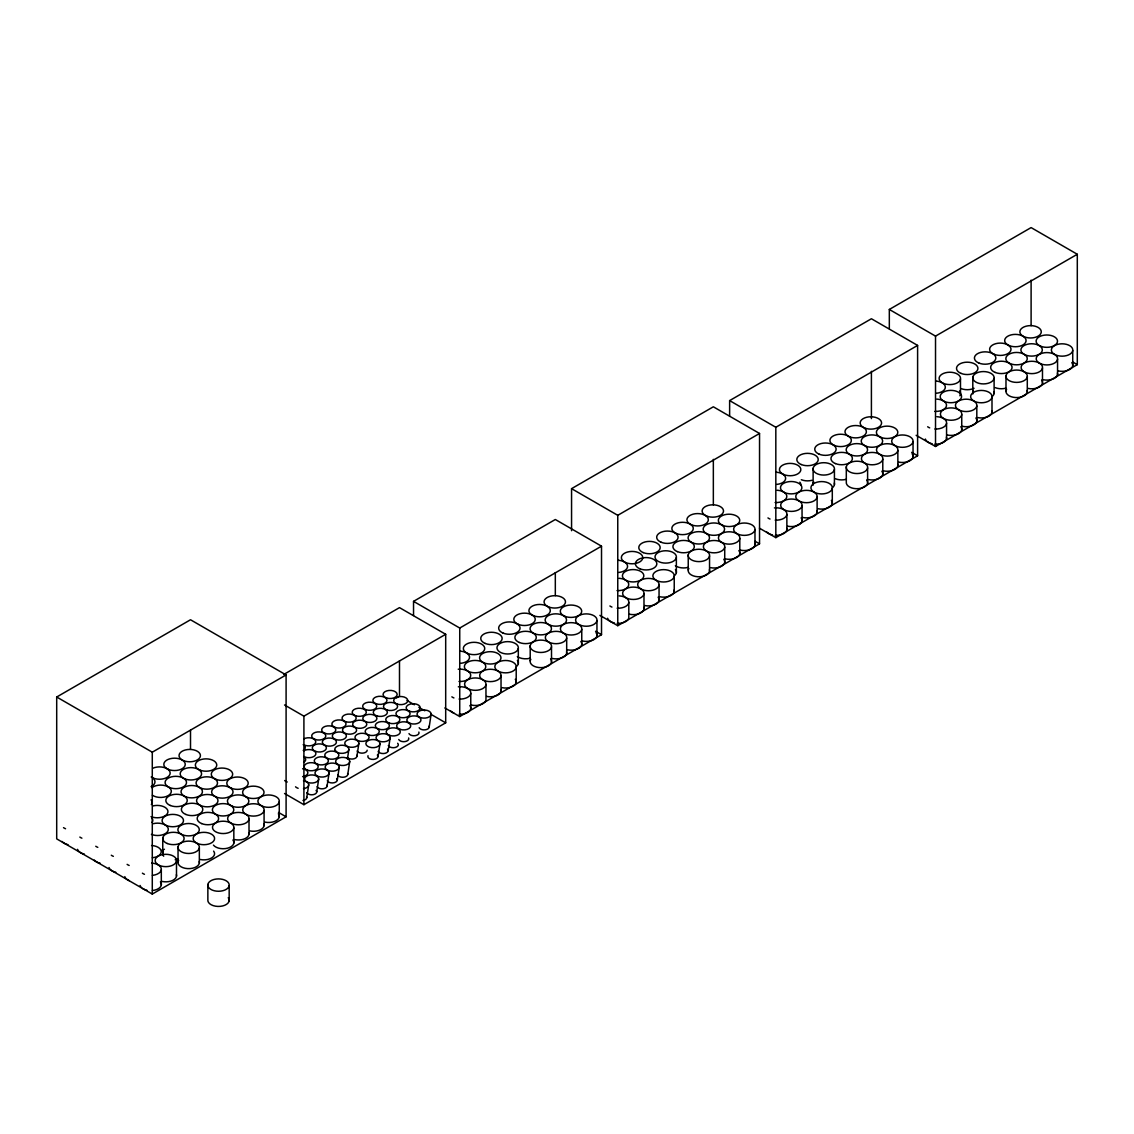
<?xml version="1.0" encoding="UTF-8"?>
<svg xmlns="http://www.w3.org/2000/svg" width="1134" height="1134" viewBox="0 0 1134 1134"><rect width="100%" height="100%" fill="white"/><g stroke="black" fill="none" stroke-linecap="round" stroke-linejoin="round"><path stroke-width="1.5" d="M306.761 797.641L308.717 784.771A7.045 4.068 0 0 0 303.473 780.83M316.755 791.858L318.711 778.987A7.045 4.068 0 0 0 308.15 775.458A7.045 4.068 0 0 0 308.122 782.503A7.045 4.068 0 0 0 318.711 778.987M327.131 785.876L329.073 773.005A7.045 4.068 0 0 0 318.512 769.476A7.045 4.068 0 0 0 318.484 776.521A7.045 4.068 0 0 0 329.073 773.005M337.308 780.008L339.25 767.137A7.045 4.068 0 0 0 328.69 763.593A7.045 4.068 0 0 0 328.676 770.652A7.045 4.068 0 0 0 339.25 767.137M347.443 758.958L348.903 749.305A7.045 4.068 0 0 0 338.343 745.761A7.045 4.068 0 0 0 338.315 752.82A7.045 4.068 0 0 0 348.903 749.305M347.784 774.309L349.74 761.438A7.045 4.068 0 0 0 339.179 757.909A7.045 4.068 0 0 0 339.151 764.954A7.045 4.068 0 0 0 349.74 761.438M356.941 756.109L358.897 743.238A7.045 4.068 0 0 0 348.322 739.694A7.045 4.068 0 0 0 348.308 746.753A7.045 4.068 0 0 0 358.897 743.238M378.033 756.491L379.989 743.62A7.045 4.068 0 0 0 369.415 740.077A7.045 4.068 0 0 0 369.401 747.136A7.045 4.068 0 0 0 379.989 743.62M388.197 750.609L390.153 737.752A7.045 4.068 0 0 0 379.592 734.208A7.045 4.068 0 0 0 379.564 741.267A7.045 4.068 0 0 0 390.153 737.752M429.205 726.951L431.147 714.08A7.045 4.068 0 0 0 420.586 710.536A7.045 4.068 0 0 0 420.572 717.595A7.045 4.068 0 0 0 431.147 714.08M56.7 697.013L190.512 619.759L286.094 674.943L286.094 816.806L152.282 894.06L56.7 838.876L56.7 697.013L152.282 752.196L286.094 674.943M571.564 530.698L571.564 488.655L713.343 406.794L759.539 433.471L759.539 543.838L617.761 625.699L599.886 615.365M729.63 416.362L729.63 400.6L871.408 318.753L917.604 345.416L917.604 455.783L775.826 537.644L759.44 528.175M889.325 328.718L889.325 309.454L1031.104 227.594L1077.3 254.271L1077.3 364.638L935.522 446.484L916.144 435.3M283.628 674.532L399.494 607.626L445.69 634.303L445.69 722.826L303.912 804.686L284.535 793.502M413.541 615.521L413.541 601.36L555.32 519.5L601.516 546.177L601.516 634.7L459.738 716.56L444.826 707.956M571.564 488.655L617.761 515.318L759.539 433.471M729.63 400.6L775.826 427.277L917.604 345.416M889.325 309.454L935.522 336.118L1077.3 254.271M284.535 704.979L303.912 716.164L445.69 634.303M413.541 601.36L459.738 628.038L601.516 546.177M396.446 697.92L399.494 696.163L399.494 660.753M1072.835 362.058L1077.3 364.638M911.651 452.353L917.604 455.783M755.074 541.258L759.539 543.838M595.548 631.255L601.516 634.7M406.936 700.458L414.392 704.767M418.857 707.347L424.825 710.777M430.778 714.222L445.69 722.826M278.51 812.426L286.094 816.806M1072.736 350.576A10.702 6.18 0 0 1 1055.882 355.027A10.702 6.18 0 0 1 1057.625 344.367A10.702 6.18 0 0 1 1072.736 350.576L1072.736 365.758M1057.554 359.336A10.702 6.18 0 0 1 1040.686 363.787A10.702 6.18 0 0 1 1042.444 353.142A10.702 6.18 0 0 1 1057.554 359.336L1057.554 374.518M1042.486 368.04A10.702 6.18 0 0 1 1025.632 372.491A10.702 6.18 0 0 1 1027.376 361.831A10.702 6.18 0 0 1 1042.486 368.04L1042.486 383.221M1031.104 280.155L1031.104 325.699M1027.291 376.814A10.702 6.18 0 0 1 1010.437 381.251A10.702 6.18 0 0 1 1012.194 370.605A10.702 6.18 0 0 1 1027.291 376.814L1027.291 391.981M1005.986 375.637L1005.986 390.819M994.107 378.317A10.702 6.18 0 0 1 977.253 382.768A10.702 6.18 0 0 1 979.011 372.122A10.702 6.18 0 0 1 994.107 378.317L994.107 393.498M991.995 397.183A10.702 6.18 0 0 1 975.141 401.634A10.702 6.18 0 0 1 976.898 390.989A10.702 6.18 0 0 1 991.995 397.183L991.995 412.365M976.813 405.958A10.702 6.18 0 0 1 959.959 410.409A10.702 6.18 0 0 1 961.703 399.749A10.702 6.18 0 0 1 976.813 405.958L976.813 421.125M972.802 377.154L972.802 392.321M961.745 414.661A10.702 6.18 0 0 1 944.891 419.098A10.702 6.18 0 0 1 946.635 408.453A10.702 6.18 0 0 1 961.745 414.661L961.745 429.829M960.484 378.997A10.702 6.18 0 0 1 943.63 383.448A10.702 6.18 0 0 1 945.373 372.788A10.702 6.18 0 0 1 960.484 378.997L960.484 394.164M936.911 416.688A10.702 6.18 0 0 1 946.564 423.421L946.564 438.603M935.522 336.118L935.522 446.484M913.04 441.721A10.702 6.18 0 0 1 896.186 446.172A10.702 6.18 0 0 1 897.944 435.527A10.702 6.18 0 0 1 913.04 441.721L913.04 456.903M897.859 450.496A10.702 6.18 0 0 1 881.005 454.947A10.702 6.18 0 0 1 882.748 444.287A10.702 6.18 0 0 1 897.859 450.496L897.859 465.677M882.791 459.199A10.702 6.18 0 0 1 865.937 463.65A10.702 6.18 0 0 1 867.68 452.99A10.702 6.18 0 0 1 882.791 459.199L882.791 474.366M871.408 371.3L871.408 418.602M867.609 467.959A10.702 6.18 0 0 1 850.755 472.41A10.702 6.18 0 0 1 852.499 461.765A10.702 6.18 0 0 1 867.609 467.959L867.609 483.141M846.304 466.797L846.304 481.964A10.702 6.18 0 0 0 858.736 488.641A10.702 6.18 0 0 0 866.688 479.98M834.426 469.476A10.702 6.18 0 0 1 817.571 473.927A10.702 6.18 0 0 1 819.315 463.267A10.702 6.18 0 0 1 834.426 469.476L834.426 484.643M832.299 488.343A10.702 6.18 0 0 1 815.445 492.794A10.702 6.18 0 0 1 817.203 482.134A10.702 6.18 0 0 1 832.299 488.343L832.299 503.524M817.118 497.103A10.702 6.18 0 0 1 800.264 501.554A10.702 6.18 0 0 1 802.007 490.909A10.702 6.18 0 0 1 817.118 497.103L817.118 512.284M813.121 468.299L813.121 483.481M802.05 505.807A10.702 6.18 0 0 1 785.196 510.257A10.702 6.18 0 0 1 786.953 499.598A10.702 6.18 0 0 1 802.05 505.807L802.05 520.988M786.868 514.581L786.868 529.748M775.826 427.277L775.826 537.644M754.975 529.776A10.702 6.18 0 0 1 738.121 534.227A10.702 6.18 0 0 1 739.878 523.582A10.702 6.18 0 0 1 754.975 529.776L754.975 544.958M739.793 538.551A10.702 6.18 0 0 1 722.939 543.002A10.702 6.18 0 0 1 724.697 532.342A10.702 6.18 0 0 1 739.793 538.551L739.793 553.718M724.725 547.24A10.702 6.18 0 0 1 707.871 551.691A10.702 6.18 0 0 1 709.629 541.046A10.702 6.18 0 0 1 724.725 547.24L724.725 562.421M713.343 459.355L713.343 504.899M709.544 556.014A10.702 6.18 0 0 1 692.69 560.465A10.702 6.18 0 0 1 694.433 549.806A10.702 6.18 0 0 1 709.544 556.014L709.544 571.182M688.239 554.838L688.239 570.019M676.36 557.517A10.702 6.18 0 0 1 659.506 561.968A10.702 6.18 0 0 1 661.25 551.322A10.702 6.18 0 0 1 676.36 557.517L676.36 572.698M674.234 576.398A10.702 6.18 0 0 1 657.38 580.849A10.702 6.18 0 0 1 659.138 570.189A10.702 6.18 0 0 1 674.234 576.398L674.234 591.565M659.052 585.158A10.702 6.18 0 0 1 642.198 589.609A10.702 6.18 0 0 1 643.956 578.95A10.702 6.18 0 0 1 659.052 585.158L659.052 600.34M643.984 593.862A10.702 6.18 0 0 1 627.13 598.313A10.702 6.18 0 0 1 628.888 587.653A10.702 6.18 0 0 1 643.984 593.862L643.984 609.029M619.164 595.889A10.702 6.18 0 0 1 628.803 602.622L628.803 617.803A10.702 6.18 0 0 1 617.137 623.36M617.761 515.318L617.761 625.699M596.952 620.638A10.702 6.18 0 0 1 580.084 625.089A10.702 6.18 0 0 1 581.841 614.444A10.702 6.18 0 0 1 596.952 620.638L596.952 635.82M581.756 629.413A10.702 6.18 0 0 1 564.902 633.863A10.702 6.18 0 0 1 566.66 623.204A10.702 6.18 0 0 1 581.756 629.413L581.756 644.58M566.688 638.116A10.702 6.18 0 0 1 549.834 642.553A10.702 6.18 0 0 1 551.592 631.907A10.702 6.18 0 0 1 566.688 638.116L566.688 653.283M555.32 572.627L555.32 595.634M551.507 646.876A10.702 6.18 0 0 1 534.653 651.327A10.702 6.18 0 0 1 536.41 640.667A10.702 6.18 0 0 1 551.507 646.876L551.507 662.058M530.202 645.714L530.202 660.881M518.323 648.393A10.702 6.18 0 0 1 501.469 652.844A10.702 6.18 0 0 1 503.227 642.184A10.702 6.18 0 0 1 518.323 648.393L518.323 663.56M516.211 667.26A10.702 6.18 0 0 1 499.357 671.711A10.702 6.18 0 0 1 501.1 661.051A10.702 6.18 0 0 1 516.211 667.26L516.211 682.427M501.03 676.02A10.702 6.18 0 0 1 484.161 680.471A10.702 6.18 0 0 1 485.919 669.825A10.702 6.18 0 0 1 501.03 676.02L501.03 691.201M485.962 684.723A10.702 6.18 0 0 1 469.107 689.174A10.702 6.18 0 0 1 470.851 678.515A10.702 6.18 0 0 1 485.962 684.723L485.962 699.905A10.702 6.18 0 0 1 471.574 705.107M470.766 693.484L470.766 708.665M459.738 628.038L459.738 716.56M303.912 716.164L303.912 804.686M279.262 801.738A10.702 6.18 0 0 1 262.408 806.189A10.702 6.18 0 0 1 264.165 795.529A10.702 6.18 0 0 1 279.262 801.738L279.262 816.905M264.08 810.498A10.702 6.18 0 0 1 247.226 814.949A10.702 6.18 0 0 1 248.97 804.304A10.702 6.18 0 0 1 264.08 810.498L264.08 825.68M249.012 819.202A10.702 6.18 0 0 1 232.158 823.653A10.702 6.18 0 0 1 233.902 812.993A10.702 6.18 0 0 1 249.012 819.202L249.012 834.369M233.831 827.962A10.702 6.18 0 0 1 216.977 832.413A10.702 6.18 0 0 1 218.72 821.767A10.702 6.18 0 0 1 233.831 827.962L233.831 843.143M229.167 885.668A10.702 6.18 0 0 1 212.313 890.119A10.702 6.18 0 0 1 214.057 879.46A10.702 6.18 0 0 1 229.167 885.668L229.167 900.835M207.862 884.492L207.862 899.673A10.702 6.18 0 0 0 220.294 906.349A10.702 6.18 0 0 0 228.246 897.689M199.343 847.878A10.702 6.18 0 0 1 182.489 852.329A10.702 6.18 0 0 1 184.247 841.669A10.702 6.18 0 0 1 199.343 847.878L199.343 863.045M190.512 730.098L190.512 749.361M178.038 846.701L178.038 861.883M176.493 861.06A10.702 6.18 0 0 1 159.639 865.511A10.702 6.18 0 0 1 161.382 854.866A10.702 6.18 0 0 1 176.493 861.06L176.493 876.242M162.757 837.884L162.757 853.051M161.311 869.835L161.311 885.016M152.282 752.196L152.282 894.06M881.869 471.22A10.702 6.18 0 0 1 879.97 477.995A10.702 6.18 0 0 1 868.403 479.569M912.119 453.756A10.702 6.18 0 0 1 910.219 460.532A10.702 6.18 0 0 1 898.652 462.105M897.759 464.061A10.702 6.18 0 0 1 883.471 470.879M846.12 479.342A10.702 6.18 0 0 1 835.46 478.761M786.769 528.132A10.702 6.18 0 0 1 775.202 535.319M772.481 534.95A10.702 6.18 0 0 1 766.485 531.733M774.437 507.904A10.702 6.18 0 0 1 786.911 513.773A10.702 6.18 0 0 1 775.202 520.137M770.014 519.032A10.702 6.18 0 0 1 767.959 517.926M831.378 500.363A10.702 6.18 0 0 1 829.478 507.139A10.702 6.18 0 0 1 817.912 508.727M817.019 510.669A10.702 6.18 0 0 1 802.73 517.487M801.128 517.827A10.702 6.18 0 0 1 799.229 524.603A10.702 6.18 0 0 1 787.662 526.19M777.13 490.242A10.702 6.18 0 0 1 786.769 496.99A10.702 6.18 0 0 1 775.103 502.546M811.987 480.306A10.702 6.18 0 0 1 801.327 479.725M834.326 483.041A10.702 6.18 0 0 1 832.484 487.648M813.22 485.097A10.702 6.18 0 0 1 813.744 481.907M799.867 482.163A10.702 6.18 0 0 1 800.788 485.324M775.954 472.183A10.702 6.18 0 0 1 785.649 478.109A10.702 6.18 0 0 1 776.733 484.416M1041.565 380.06A10.702 6.18 0 0 1 1039.665 386.836A10.702 6.18 0 0 1 1028.099 388.423M1071.814 362.596A10.702 6.18 0 0 1 1069.915 369.372A10.702 6.18 0 0 1 1058.348 370.96M1027.191 390.365A10.702 6.18 0 0 1 1015.639 397.552A10.702 6.18 0 0 1 1006.609 389.246M1057.441 372.902A10.702 6.18 0 0 1 1043.167 379.72M1005.815 388.197A10.702 6.18 0 0 1 995.156 387.615M946.451 436.987A10.702 6.18 0 0 1 934.898 444.159M932.176 443.805A10.702 6.18 0 0 1 925.358 439.042M946.564 423.421A10.702 6.18 0 0 1 934.898 428.992M929.696 427.872A10.702 6.18 0 0 1 927.655 426.767M991.896 410.749A10.702 6.18 0 0 1 977.607 417.567M975.892 417.978A10.702 6.18 0 0 1 973.993 424.754A10.702 6.18 0 0 1 962.426 426.341M960.824 426.682A10.702 6.18 0 0 1 958.925 433.457A10.702 6.18 0 0 1 947.358 435.031M936.826 399.097A10.702 6.18 0 0 1 946.465 405.83A10.702 6.18 0 0 1 934.799 411.401M974.049 388.296A10.702 6.18 0 0 1 961.022 388.579M994.008 391.882A10.702 6.18 0 0 1 992.179 396.489M972.901 393.937A10.702 6.18 0 0 1 973.426 390.748M959.562 391.017A10.702 6.18 0 0 1 959.86 395.738M935.649 381.024A10.702 6.18 0 0 1 945.331 386.949A10.702 6.18 0 0 1 936.415 393.271M723.804 559.26A10.702 6.18 0 0 1 721.904 566.036A10.702 6.18 0 0 1 710.338 567.624M754.875 543.342A10.702 6.18 0 0 1 740.587 550.16M709.445 569.58A10.702 6.18 0 0 1 697.878 576.752A10.702 6.18 0 0 1 688.862 568.446M738.872 550.571A10.702 6.18 0 0 1 736.972 557.347A10.702 6.18 0 0 1 725.406 558.92M688.054 567.397A10.702 6.18 0 0 1 675.354 565.71M614.415 623.005A10.702 6.18 0 0 1 607.597 618.243M628.803 602.622A10.702 6.18 0 0 1 617.137 608.193M611.949 607.073A10.702 6.18 0 0 1 609.908 605.981M674.135 589.949A10.702 6.18 0 0 1 659.846 596.768M658.131 597.179A10.702 6.18 0 0 1 656.232 603.954A10.702 6.18 0 0 1 644.665 605.542M643.885 607.427A10.702 6.18 0 0 1 629.597 614.245M619.065 578.297A10.702 6.18 0 0 1 628.704 585.031A10.702 6.18 0 0 1 617.038 590.601M675.439 569.537A10.702 6.18 0 0 1 674.418 575.689M617.902 560.224A10.702 6.18 0 0 1 627.584 566.149A10.702 6.18 0 0 1 618.668 572.472M517.402 660.413A10.702 6.18 0 0 1 516.395 666.565M550.585 658.897A10.702 6.18 0 0 1 541.244 667.643A10.702 6.18 0 0 1 530.825 659.308M596.03 632.659A10.702 6.18 0 0 1 594.131 639.448A10.702 6.18 0 0 1 582.564 641.022M530.017 658.259A10.702 6.18 0 0 1 517.331 656.586M580.835 641.433A10.702 6.18 0 0 1 578.95 648.209A10.702 6.18 0 0 1 567.369 649.796M566.589 651.667A10.702 6.18 0 0 1 552.301 658.485M459.865 651.1A10.702 6.18 0 0 1 469.547 657.025A10.702 6.18 0 0 1 460.631 663.333M469.845 705.518A10.702 6.18 0 0 1 459.1 714.236M453.912 713.116A10.702 6.18 0 0 1 450.382 710.649M458.334 686.807A10.702 6.18 0 0 1 470.808 692.676A10.702 6.18 0 0 1 459.1 699.054M453.912 697.934A10.702 6.18 0 0 1 451.871 696.843M458.235 669.216A10.702 6.18 0 0 1 470.709 675.099A10.702 6.18 0 0 1 459.015 681.463M500.916 689.585A10.702 6.18 0 0 1 486.628 696.404M515.29 679.28A10.702 6.18 0 0 1 513.39 686.056A10.702 6.18 0 0 1 501.823 687.643M263.981 824.064A10.702 6.18 0 0 1 249.693 830.882M278.34 813.758A10.702 6.18 0 0 1 276.441 820.534A10.702 6.18 0 0 1 264.874 822.107M152.537 777.896A10.702 6.18 0 0 1 151.105 786.599M232.909 839.982A10.702 6.18 0 0 1 227.622 848.175A10.702 6.18 0 0 1 213.447 845.128M151.899 787.691A10.702 6.18 0 0 1 167.563 786.557A10.702 6.18 0 0 1 168.13 795.671A10.702 6.18 0 0 1 152.367 795.203M248.913 832.767A10.702 6.18 0 0 1 234.625 839.585M152.651 768.313A10.702 6.18 0 0 1 167.719 769.135A10.702 6.18 0 0 1 166.287 777.825A10.702 6.18 0 0 1 151.219 777.003M164.416 849.267A10.702 6.18 0 0 1 162.049 850.131M153.147 823.709A10.702 6.18 0 0 1 168.257 829.918A10.702 6.18 0 0 1 151.389 834.369M177.868 859.26A10.702 6.18 0 0 1 175.189 859.728M163.679 856.213A10.702 6.18 0 0 1 163.381 851.478M199.244 861.429A10.702 6.18 0 0 1 187.677 868.616A10.702 6.18 0 0 1 178.662 860.309M151.063 799.839A10.702 6.18 0 0 1 151.346 804.559M152.792 805.976A10.702 6.18 0 0 1 167.903 812.185A10.702 6.18 0 0 1 151.035 816.636M213.617 851.124A10.702 6.18 0 0 1 211.718 857.899A10.702 6.18 0 0 1 200.151 859.487M151.786 817.798A10.702 6.18 0 0 1 152.084 822.519M151.573 845.51A10.702 6.18 0 0 1 161.255 851.436A10.702 6.18 0 0 1 152.339 857.758M176.394 874.626A10.702 6.18 0 0 1 162.105 881.444M160.39 881.855A10.702 6.18 0 0 1 152.438 890.516M146.924 890.218A10.702 6.18 0 0 1 142.402 888.361M140.928 887.001A10.702 6.18 0 0 1 140.106 885.456M151.658 863.102A10.702 6.18 0 0 1 161.34 869.027A10.702 6.18 0 0 1 152.438 875.349M144.443 874.286A10.702 6.18 0 0 1 142.402 873.18M129.163 880.636A10.702 6.18 0 0 1 124.811 876.625M129.163 865.455A10.702 6.18 0 0 1 127.121 864.363M115.824 872.259A10.702 6.18 0 0 1 109.006 867.496M113.357 856.326A10.702 6.18 0 0 1 111.302 855.234M100.288 863.286A10.702 6.18 0 0 1 94.292 860.068M97.808 847.353A10.702 6.18 0 0 1 95.766 846.262M84.37 854.1A10.702 6.18 0 0 1 77.551 849.338M81.889 838.168A10.702 6.18 0 0 1 79.848 837.076M68.026 844.674A10.702 6.18 0 0 1 62.03 841.456M65.559 828.741A10.702 6.18 0 0 1 63.518 827.636M408.609 737.965A5.103 2.948 0 0 1 405.008 741.579A5.103 2.948 0 0 1 398.771 739.496M397.651 743.294A5.103 2.948 0 0 1 395.185 747.49A5.103 2.948 0 0 1 388.31 745.534M429.021 726.185A5.103 2.948 0 0 1 425.42 729.786A5.103 2.948 0 0 1 419.169 727.716M418.843 732.068A5.103 2.948 0 0 1 415.228 735.668A5.103 2.948 0 0 1 408.991 733.585M326.946 785.125A5.103 2.948 0 0 1 323.346 788.725A5.103 2.948 0 0 1 317.095 786.642M336.628 778.534A5.103 2.948 0 0 1 334.161 782.715A5.103 2.948 0 0 1 327.287 780.759M387.516 749.149A5.103 2.948 0 0 1 385.05 753.33A5.103 2.948 0 0 1 378.175 751.374M316.074 790.384A5.103 2.948 0 0 1 313.608 794.58A5.103 2.948 0 0 1 306.733 792.623M377.353 755.017A5.103 2.948 0 0 1 373.596 759.411A5.103 2.948 0 0 1 368.011 755.726M306.591 796.876A5.103 2.948 0 0 1 302.976 800.476M308.717 784.756A7.045 4.068 0 0 1 303.487 788.697M298.143 788.286A7.045 4.068 0 0 1 295.549 786.798M347.614 773.544A5.103 2.948 0 0 1 344.013 777.159A5.103 2.948 0 0 1 337.762 775.075M356.771 755.343A5.103 2.948 0 0 1 353.794 758.83A5.103 2.948 0 0 1 347.429 757.583M302.594 768.767A7.045 4.068 0 0 1 307.838 772.693A7.045 4.068 0 0 1 302.622 776.634M367.161 750.212A5.103 2.948 0 0 1 362.724 753.118A5.103 2.948 0 0 1 357.125 750.963M287.256 782.006A7.045 4.068 0 0 1 284.677 780.518M335.749 750.977A5.103 2.948 0 0 1 334.941 750.368M303.643 756.633A7.045 4.068 0 0 1 303.643 762.388M303.855 750.751A7.045 4.068 0 0 1 313.82 750.751A7.045 4.068 0 0 1 313.82 756.506A7.045 4.068 0 0 1 303.855 756.506M303.217 744.627A7.045 4.068 0 0 1 303.217 750.382M303.728 738.943A7.045 4.068 0 0 1 313.693 738.943A7.045 4.068 0 0 1 313.693 744.698A7.045 4.068 0 0 1 303.728 744.698M639.916 568.8A10.702 6.18 0 0 0 656.784 564.349A10.702 6.18 0 0 0 641.674 558.141A10.702 6.18 0 0 0 639.916 568.8M865.724 446.116A10.702 6.18 0 0 0 882.578 441.679A10.702 6.18 0 0 0 867.467 435.47A10.702 6.18 0 0 0 865.724 446.116M850.656 454.819A10.702 6.18 0 0 0 867.51 450.368A10.702 6.18 0 0 0 852.399 444.174A10.702 6.18 0 0 0 850.656 454.819M835.46 463.593A10.702 6.18 0 0 0 852.329 459.142A10.702 6.18 0 0 0 837.218 452.934A10.702 6.18 0 0 0 835.46 463.593M819.23 454.21A10.702 6.18 0 0 0 836.084 449.759A10.702 6.18 0 0 0 820.988 443.564A10.702 6.18 0 0 0 819.23 454.21M880.905 437.355A10.702 6.18 0 0 0 897.759 432.904A10.702 6.18 0 0 0 882.649 426.696A10.702 6.18 0 0 0 880.905 437.355M784.983 492.737A10.702 6.18 0 0 0 801.837 488.286A10.702 6.18 0 0 0 786.727 482.078A10.702 6.18 0 0 0 784.983 492.737M864.675 427.986A10.702 6.18 0 0 0 881.529 423.535A10.702 6.18 0 0 0 866.419 417.326A10.702 6.18 0 0 0 864.675 427.986M849.479 436.746A10.702 6.18 0 0 0 866.333 432.295A10.702 6.18 0 0 0 851.237 426.101A10.702 6.18 0 0 0 849.479 436.746M834.411 445.449A10.702 6.18 0 0 0 851.28 440.998A10.702 6.18 0 0 0 836.169 434.79A10.702 6.18 0 0 0 834.411 445.449M801.327 464.557A10.702 6.18 0 0 0 818.181 460.106A10.702 6.18 0 0 0 803.085 453.898A10.702 6.18 0 0 0 801.327 464.557M783.934 474.593A10.702 6.18 0 0 0 800.788 470.142A10.702 6.18 0 0 0 785.678 463.948A10.702 6.18 0 0 0 783.934 474.593M1025.405 354.97A10.702 6.18 0 0 0 1042.259 350.519A10.702 6.18 0 0 0 1027.163 344.311A10.702 6.18 0 0 0 1025.405 354.97M1010.337 363.674A10.702 6.18 0 0 0 1027.206 359.223A10.702 6.18 0 0 0 1012.095 353.014A10.702 6.18 0 0 0 1010.337 363.674M995.156 372.434A10.702 6.18 0 0 0 1012.01 367.983A10.702 6.18 0 0 0 996.914 361.774A10.702 6.18 0 0 0 995.156 372.434M978.926 363.064A10.702 6.18 0 0 0 995.78 358.613A10.702 6.18 0 0 0 980.683 352.405A10.702 6.18 0 0 0 978.926 363.064M1040.601 346.196A10.702 6.18 0 0 0 1057.455 341.745A10.702 6.18 0 0 0 1042.344 335.551A10.702 6.18 0 0 0 1040.601 346.196M944.665 401.578A10.702 6.18 0 0 0 961.533 397.127A10.702 6.18 0 0 0 946.422 390.932A10.702 6.18 0 0 0 944.665 401.578M1024.356 336.826A10.702 6.18 0 0 0 1041.225 332.375A10.702 6.18 0 0 0 1026.114 326.181A10.702 6.18 0 0 0 1024.356 336.826M1009.175 345.601A10.702 6.18 0 0 0 1026.029 341.15A10.702 6.18 0 0 0 1010.933 334.941A10.702 6.18 0 0 0 1009.175 345.601M994.107 354.29A10.702 6.18 0 0 0 1010.961 349.839A10.702 6.18 0 0 0 995.865 343.645A10.702 6.18 0 0 0 994.107 354.29M961.022 373.398A10.702 6.18 0 0 0 977.877 368.947A10.702 6.18 0 0 0 962.78 362.738A10.702 6.18 0 0 0 961.022 373.398M707.659 534.171A10.702 6.18 0 0 0 724.513 529.72A10.702 6.18 0 0 0 709.402 523.525A10.702 6.18 0 0 0 707.659 534.171M692.591 542.874A10.702 6.18 0 0 0 709.445 538.423A10.702 6.18 0 0 0 694.348 532.215A10.702 6.18 0 0 0 692.591 542.874M677.409 551.634A10.702 6.18 0 0 0 694.263 547.183A10.702 6.18 0 0 0 679.153 540.989A10.702 6.18 0 0 0 677.409 551.634M661.165 542.265A10.702 6.18 0 0 0 678.033 537.814A10.702 6.18 0 0 0 662.922 531.619A10.702 6.18 0 0 0 661.165 542.265M722.84 525.411A10.702 6.18 0 0 0 739.694 520.96A10.702 6.18 0 0 0 724.598 514.751A10.702 6.18 0 0 0 722.84 525.411M626.918 580.792A10.702 6.18 0 0 0 643.772 576.341A10.702 6.18 0 0 0 628.675 570.133A10.702 6.18 0 0 0 626.918 580.792M706.61 516.027A10.702 6.18 0 0 0 723.464 511.576A10.702 6.18 0 0 0 708.353 505.381A10.702 6.18 0 0 0 706.61 516.027M691.428 524.801A10.702 6.18 0 0 0 708.282 520.35A10.702 6.18 0 0 0 693.172 514.141A10.702 6.18 0 0 0 691.428 524.801M676.36 533.504A10.702 6.18 0 0 0 693.214 529.054A10.702 6.18 0 0 0 678.104 522.845A10.702 6.18 0 0 0 676.36 533.504M643.276 552.598A10.702 6.18 0 0 0 660.13 548.147A10.702 6.18 0 0 0 645.019 541.953A10.702 6.18 0 0 0 643.276 552.598M625.869 562.648A10.702 6.18 0 0 0 642.723 558.197A10.702 6.18 0 0 0 627.626 551.989A10.702 6.18 0 0 0 625.869 562.648M485.239 643.46A10.702 6.18 0 0 0 502.093 639.009A10.702 6.18 0 0 0 486.996 632.815A10.702 6.18 0 0 0 485.239 643.46M549.621 625.032A10.702 6.18 0 0 0 566.476 620.582A10.702 6.18 0 0 0 551.379 614.387A10.702 6.18 0 0 0 549.621 625.032M564.803 616.272A10.702 6.18 0 0 0 581.657 611.821A10.702 6.18 0 0 0 566.561 605.613A10.702 6.18 0 0 0 564.803 616.272M519.372 642.496A10.702 6.18 0 0 0 536.226 638.059A10.702 6.18 0 0 0 521.13 631.851A10.702 6.18 0 0 0 519.372 642.496M534.553 633.736A10.702 6.18 0 0 0 551.408 629.285A10.702 6.18 0 0 0 536.311 623.076A10.702 6.18 0 0 0 534.553 633.736M503.142 633.126A10.702 6.18 0 0 0 519.996 628.675A10.702 6.18 0 0 0 504.885 622.481A10.702 6.18 0 0 0 503.142 633.126M548.572 606.903A10.702 6.18 0 0 0 565.427 602.452A10.702 6.18 0 0 0 550.33 596.243A10.702 6.18 0 0 0 548.572 606.903M533.391 615.663A10.702 6.18 0 0 0 550.245 611.212A10.702 6.18 0 0 0 535.149 605.017A10.702 6.18 0 0 0 533.391 615.663M518.323 624.366A10.702 6.18 0 0 0 535.177 619.915A10.702 6.18 0 0 0 520.081 613.707A10.702 6.18 0 0 0 518.323 624.366M467.832 653.51A10.702 6.18 0 0 0 484.686 649.059A10.702 6.18 0 0 0 469.589 642.865A10.702 6.18 0 0 0 467.832 653.51M484.062 662.88A10.702 6.18 0 0 0 500.93 658.429A10.702 6.18 0 0 0 485.82 652.234A10.702 6.18 0 0 0 484.062 662.88M468.881 671.654A10.702 6.18 0 0 0 485.735 667.203A10.702 6.18 0 0 0 470.638 660.994A10.702 6.18 0 0 0 468.881 671.654M200.59 788.031A10.702 6.18 0 0 0 217.445 783.58A10.702 6.18 0 0 0 202.334 777.371A10.702 6.18 0 0 0 200.59 788.031M184.672 778.831A10.702 6.18 0 0 0 201.526 774.38A10.702 6.18 0 0 0 186.415 768.186A10.702 6.18 0 0 0 184.672 778.831M231.308 788.229A10.702 6.18 0 0 0 248.162 783.778A10.702 6.18 0 0 0 233.065 777.57A10.702 6.18 0 0 0 231.308 788.229M231.946 806.132A10.702 6.18 0 0 0 248.8 801.681A10.702 6.18 0 0 0 233.689 795.473A10.702 6.18 0 0 0 231.946 806.132M199.853 770.071A10.702 6.18 0 0 0 216.707 765.62A10.702 6.18 0 0 0 201.611 759.411A10.702 6.18 0 0 0 199.853 770.071M183.524 760.63A10.702 6.18 0 0 0 200.378 756.194A10.702 6.18 0 0 0 185.267 749.985A10.702 6.18 0 0 0 183.524 760.63M247.127 797.358A10.702 6.18 0 0 0 263.981 792.907A10.702 6.18 0 0 0 248.87 786.712A10.702 6.18 0 0 0 247.127 797.358M216.126 796.989A10.702 6.18 0 0 0 232.98 792.553A10.702 6.18 0 0 0 217.884 786.344A10.702 6.18 0 0 0 216.126 796.989M215.772 779.256A10.702 6.18 0 0 0 232.626 774.806A10.702 6.18 0 0 0 217.53 768.611A10.702 6.18 0 0 0 215.772 779.256M168.328 769.405A10.702 6.18 0 0 0 185.196 764.954A10.702 6.18 0 0 0 170.086 758.745A10.702 6.18 0 0 0 168.328 769.405M185.877 814.467A10.702 6.18 0 0 0 202.731 810.016A10.702 6.18 0 0 0 187.62 803.808A10.702 6.18 0 0 0 185.877 814.467M216.877 814.822A10.702 6.18 0 0 0 233.732 810.371A10.702 6.18 0 0 0 218.621 804.176A10.702 6.18 0 0 0 216.877 814.822M201.682 823.596A10.702 6.18 0 0 0 218.55 819.145A10.702 6.18 0 0 0 203.44 812.936A10.702 6.18 0 0 0 201.682 823.596M169.604 787.535A10.702 6.18 0 0 0 186.458 783.084A10.702 6.18 0 0 0 171.347 776.875A10.702 6.18 0 0 0 169.604 787.535M201.058 805.693A10.702 6.18 0 0 0 217.912 801.242A10.702 6.18 0 0 0 202.816 795.047A10.702 6.18 0 0 0 201.058 805.693M170.341 805.494A10.702 6.18 0 0 0 187.195 801.043A10.702 6.18 0 0 0 172.085 794.835A10.702 6.18 0 0 0 170.341 805.494M185.522 796.72A10.702 6.18 0 0 0 202.376 792.269A10.702 6.18 0 0 0 187.266 786.075A10.702 6.18 0 0 0 185.522 796.72M167.208 843.498A10.702 6.18 0 0 0 184.062 839.047A10.702 6.18 0 0 0 168.966 832.852A10.702 6.18 0 0 0 167.208 843.498M166.585 825.595A10.702 6.18 0 0 0 183.439 821.158A10.702 6.18 0 0 0 168.328 814.949A10.702 6.18 0 0 0 166.585 825.595M182.39 834.737A10.702 6.18 0 0 0 199.244 830.286A10.702 6.18 0 0 0 184.147 824.078A10.702 6.18 0 0 0 182.39 834.737M197.67 843.554A10.702 6.18 0 0 0 214.539 839.103A10.702 6.18 0 0 0 199.428 832.895A10.702 6.18 0 0 0 197.67 843.554M400.16 729.375A7.045 4.068 0 0 0 410.735 725.859A7.045 4.068 0 0 0 400.174 722.33A7.045 4.068 0 0 0 400.16 729.375M389.699 735.413A7.045 4.068 0 0 0 400.288 731.898A7.045 4.068 0 0 0 389.713 728.368A7.045 4.068 0 0 0 389.699 735.413M410.38 723.478A7.045 4.068 0 0 0 420.969 719.962A7.045 4.068 0 0 0 410.395 716.419A7.045 4.068 0 0 0 410.38 723.478M389.274 723.095A7.045 4.068 0 0 0 399.863 719.58A7.045 4.068 0 0 0 389.288 716.05A7.045 4.068 0 0 0 389.274 723.095M378.813 729.134A7.045 4.068 0 0 0 389.401 725.618A7.045 4.068 0 0 0 378.841 722.089A7.045 4.068 0 0 0 378.813 729.134M409.686 711.316A7.045 4.068 0 0 0 420.275 707.8A7.045 4.068 0 0 0 409.7 704.257A7.045 4.068 0 0 0 409.686 711.316M399.494 717.198A7.045 4.068 0 0 0 410.083 713.683A7.045 4.068 0 0 0 399.522 710.139A7.045 4.068 0 0 0 399.494 717.198M307.612 770.241A7.045 4.068 0 0 0 318.2 766.726A7.045 4.068 0 0 0 307.626 763.196A7.045 4.068 0 0 0 307.612 770.241M317.789 764.373A7.045 4.068 0 0 0 328.378 760.857A7.045 4.068 0 0 0 317.818 757.314A7.045 4.068 0 0 0 317.789 764.373M368.692 734.974A7.045 4.068 0 0 0 379.28 731.458A7.045 4.068 0 0 0 368.706 727.929A7.045 4.068 0 0 0 368.692 734.974M358.514 740.856A7.045 4.068 0 0 0 369.103 737.341A7.045 4.068 0 0 0 358.542 733.797A7.045 4.068 0 0 0 358.514 740.856M328.279 758.674A7.045 4.068 0 0 0 338.868 755.159A7.045 4.068 0 0 0 328.293 751.629A7.045 4.068 0 0 0 328.279 758.674M335.82 739.538A7.045 4.068 0 0 0 346.394 736.023A7.045 4.068 0 0 0 335.834 732.493A7.045 4.068 0 0 0 335.82 739.538M376.786 715.88A7.045 4.068 0 0 0 387.374 712.365A7.045 4.068 0 0 0 376.8 708.835A7.045 4.068 0 0 0 376.786 715.88M366.325 721.919A7.045 4.068 0 0 0 376.913 718.403A7.045 4.068 0 0 0 366.353 714.874A7.045 4.068 0 0 0 366.325 721.919M325.827 745.605A7.045 4.068 0 0 0 336.415 742.09A7.045 4.068 0 0 0 325.855 738.56A7.045 4.068 0 0 0 325.827 745.605M397.198 704.101A7.045 4.068 0 0 0 407.786 700.585A7.045 4.068 0 0 0 397.212 697.056A7.045 4.068 0 0 0 397.198 704.101M387.006 709.983A7.045 4.068 0 0 0 397.595 706.468A7.045 4.068 0 0 0 387.02 702.938A7.045 4.068 0 0 0 387.006 709.983M356.204 727.773A7.045 4.068 0 0 0 366.792 724.257A7.045 4.068 0 0 0 356.218 720.714A7.045 4.068 0 0 0 356.204 727.773M315.791 751.459A7.045 4.068 0 0 0 326.379 747.944A7.045 4.068 0 0 0 315.805 744.414A7.045 4.068 0 0 0 315.791 751.459M346.026 733.641A7.045 4.068 0 0 0 356.615 730.126A7.045 4.068 0 0 0 346.054 726.596A7.045 4.068 0 0 0 346.026 733.641M386.581 697.977A7.045 4.068 0 0 0 397.169 694.462A7.045 4.068 0 0 0 386.609 690.932A7.045 4.068 0 0 0 386.581 697.977M376.403 703.86A7.045 4.068 0 0 0 386.978 700.344A7.045 4.068 0 0 0 376.417 696.815A7.045 4.068 0 0 0 376.403 703.86M366.183 709.756A7.045 4.068 0 0 0 376.757 706.241A7.045 4.068 0 0 0 366.197 702.711A7.045 4.068 0 0 0 366.183 709.756M355.722 715.795A7.045 4.068 0 0 0 366.296 712.28A7.045 4.068 0 0 0 355.736 708.75A7.045 4.068 0 0 0 355.722 715.795M345.587 721.649A7.045 4.068 0 0 0 356.175 718.134A7.045 4.068 0 0 0 345.615 714.59A7.045 4.068 0 0 0 345.587 721.649M335.423 727.518A7.045 4.068 0 0 0 346.012 724.002A7.045 4.068 0 0 0 335.437 720.459A7.045 4.068 0 0 0 335.423 727.518M325.203 733.414A7.045 4.068 0 0 0 335.792 729.899A7.045 4.068 0 0 0 325.217 726.37A7.045 4.068 0 0 0 325.203 733.414M315.224 739.481A7.045 4.068 0 0 0 325.812 735.966A7.045 4.068 0 0 0 315.238 732.422A7.045 4.068 0 0 0 315.224 739.481"/></g></svg>
